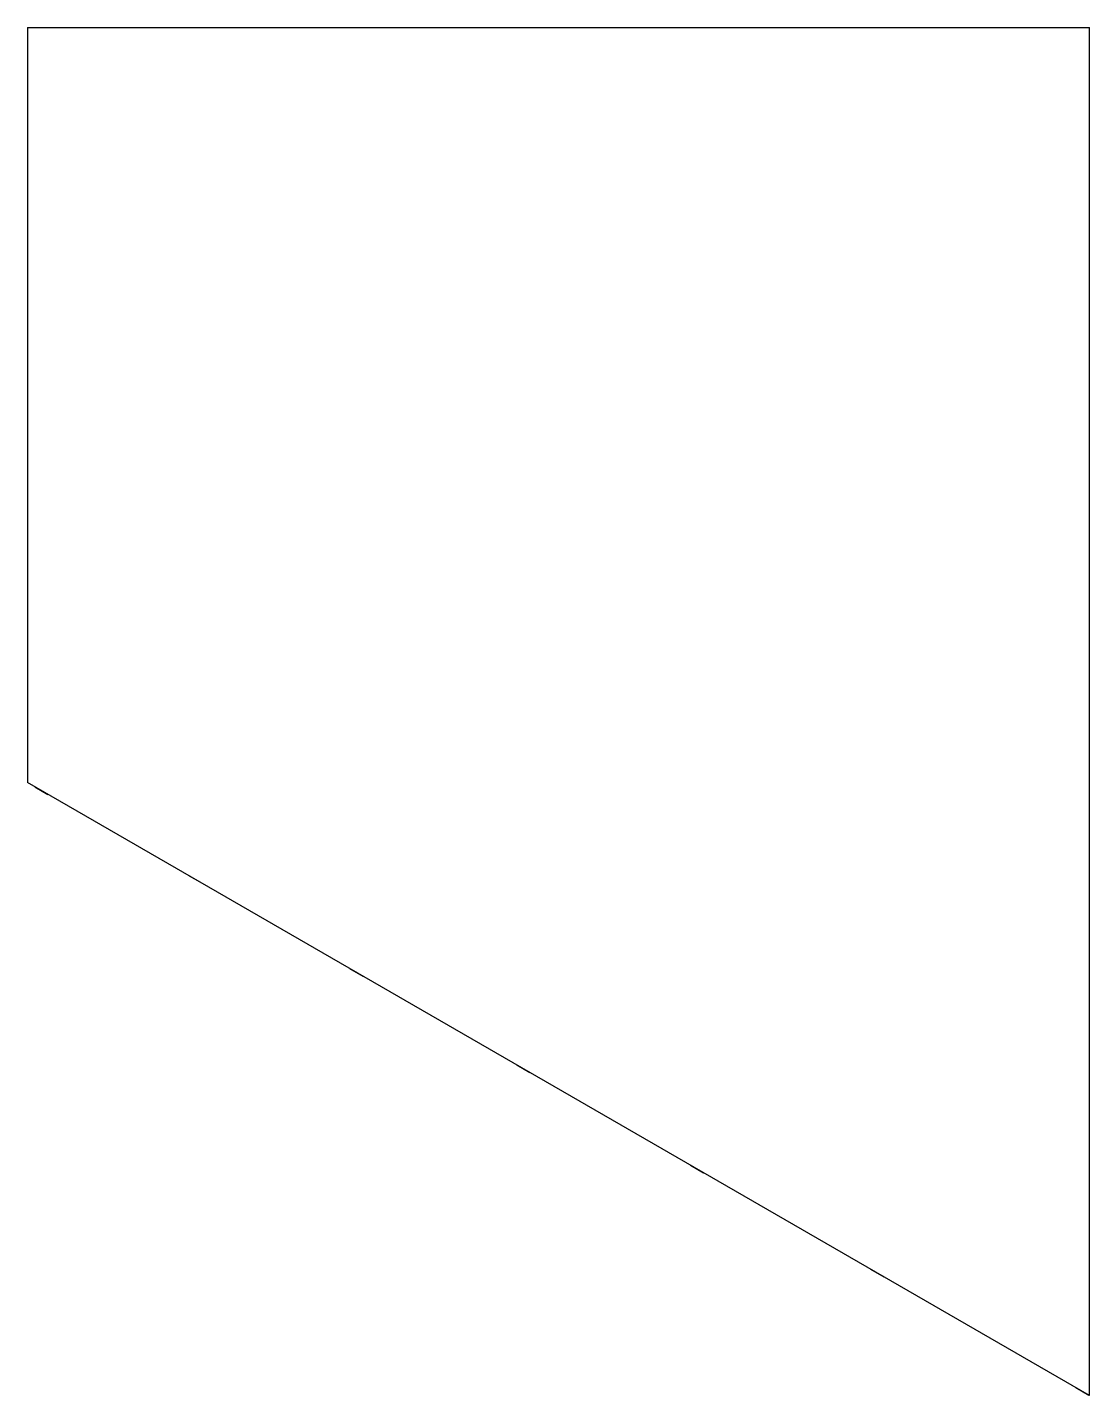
# Model space of a CAD drawing. Header units: millimetres. Extents: x -3770 to 4861, y -4538 to 11375.
# Drawn here: x -3770 to -247, y -4538 to 0 of the extents above; entities outside this region: 2.
import ezdxf

# ---------------------------------------------------------------- set-up
doc = ezdxf.new("R2010")
doc.units = ezdxf.units.MM
doc.layers.add('梯形边界', color=4, linetype='Continuous')
doc.layers.add('电极', color=1, linetype='Continuous')

msp = doc.modelspace()

# ---------------------------------------------------------------- linework, layer by layer
at = {"color": 7, "linetype": 'Continuous', "lineweight": 25}
for p, q in [((4490.6, 11375.5), (4675.6, 11375.5)), ((4675.6, 11375.5), (4860.6, 11375.5))]:
    msp.add_line(p, q, dxfattribs=at)
at = {"layer": '梯形边界'}
for p, q in [((-3770, 0), (-247.3, 0)), ((-3770, 0), (-3770, -2504.4)), ((-247.3, -4538.2), (-247.3, 0)), ((-247.3, -4538.2), (-3770, -2504.4))]:
    msp.add_line(p, q, dxfattribs=at)
at = {"layer": '电极'}
for p, q in [((-3770, 0), (-3720, 0)), ((-3180, 0), (-3130, 0)), ((-2540, 0), (-2490, 0)), ((-1850, 0), (-1800, 0)), ((-1110, 0), (-1060, 0)), ((-297.3, 0), (-247.3, 0)), ((-3770, -1167.5), (-3770, -1217.5)), ((-247.3, -1217.5), (-247.3, -1167.5)), ((-247.3, -2417.5), (-247.3, -2367.5)), ((-3744.9, -2518.9), (-3701.6, -2543.9)), ((-3233.9, -2813.9), (-3190.6, -2838.9)), ((-2701.3, -3121.4), (-2658, -3146.4)), ((-2147.1, -3441.4), (-2103.8, -3466.4)), ((-1571.2, -3773.9), (-1527.9, -3798.9)), ((-973.6, -4118.9), (-930.3, -4143.9)), ((-293.2, -4511.7), (-249.9, -4536.7))]:
    msp.add_line(p, q, dxfattribs=at)

doc.saveas('drawing.dxf')
